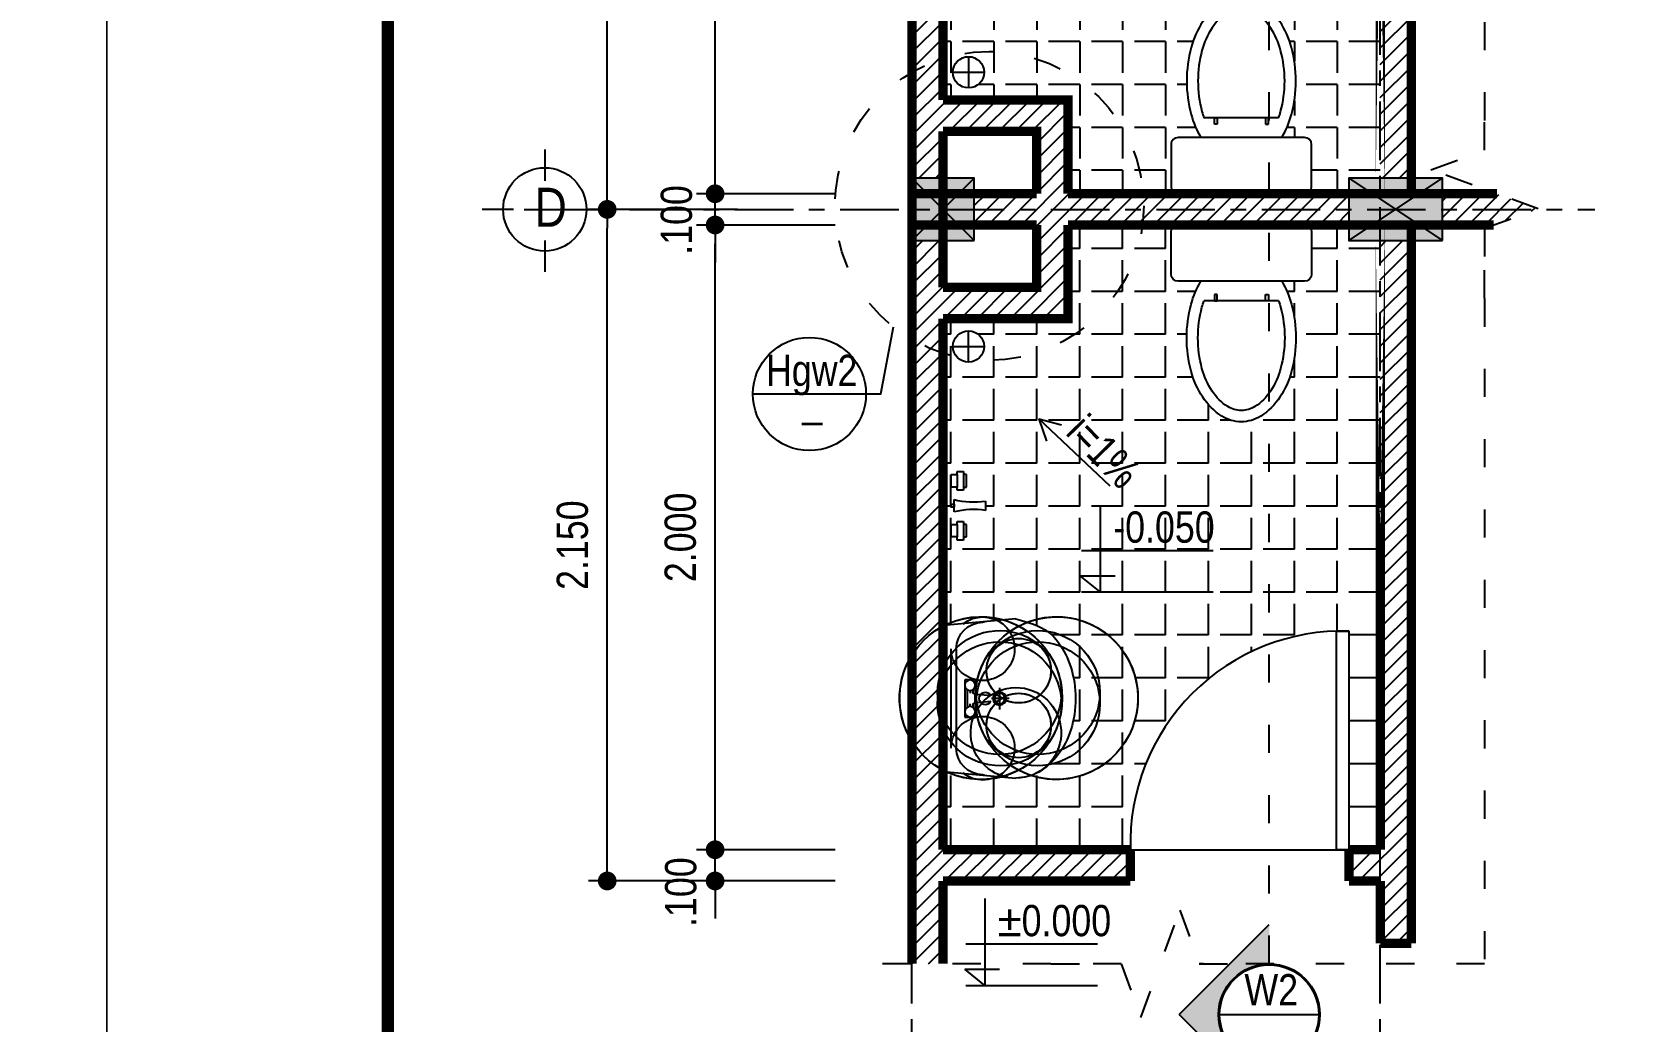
# Model space of a CAD drawing. Header units: millimetres. Extents: x 100 to 288, y -65 to 177.
# Drawn here: x 203.27 to 213.46, y 94 to 100.33 of the extents above; entities that cross this region are included whole.
import ezdxf

# ---------------------------------------------------------------- set-up
doc = ezdxf.new("R2010")
doc.units = ezdxf.units.MM
doc.header["$LTSCALE"] = 0.3
doc.header["$MEASUREMENT"] = 0
doc.header["$PDMODE"] = 2
doc.linetypes.add('ACAD_ISO03W100', pattern=[30, 12, -18])
doc.linetypes.add('CENTER', pattern=[2, 1.25, -0.25, 0.25, -0.25])
doc.layers.get('0').update_dxf_attribs({"linetype": 'CONTINUOUS', "lineweight": 13})
doc.layers.get('DEFPOINTS').update_dxf_attribs({"linetype": 'CONTINUOUS', "lineweight": 13})
for name, color, linetype in [('CHU', 3, 'CONTINUOUS'), ('CHUSO', 141, 'CONTINUOUS'), ('HATCH', 8, 'CONTINUOUS'), ('KT', 8, 'CONTINUOUS'), ('LAYER 1', 1, 'CONTINUOUS'), ('LAYER 7', 7, 'CONTINUOUS'), ('LAYER1', 1, 'CONTINUOUS'), ('LAYER3', 34, 'CONTINUOUS'), ('LAYER5', 5, 'CONTINUOUS'), ('LAYER7', 7, 'CONTINUOUS'), ('THAY', 4, 'CONTINUOUS'), ('THIETBI', 25, 'CONTINUOUS'), ('TUONG', 7, 'CONTINUOUS')]:
    doc.layers.add(name, color=color, linetype=linetype)
doc.styles.add('ATTR', font='romans.shx', dxfattribs={"width": 0.8, "height": 0.7})
doc.styles.add('HELVE-KT', font='VHELVCN.TTF')
doc.dimstyles.new('1-50', dxfattribs={"dimtxt": 0.2, "dimasz": 0.12, "dimexe": 0.12, "dimexo": 0.2, "dimgap": 0.12, "dimtad": 1, "dimdec": 3, "dimlfac": 0.5, "dimzin": 4, "dimdsep": 46, "dimtxsty": 'HELVE-KT', "dimblk1": 'DOT', "dimblk2": 'DOT', "dimsah": 1, "dimcen": -0.18, "dimadec": 3, "dimazin": 0, "dimtfac": 1, "dimtdec": 3, "dimtmove": 2, "dimatfit": 3, "dimldrblk": 'DOT', "dimfxl": 0, "dimtolj": 1, "dimtzin": 4, "dimarcsym": 0})

# ---------------------------------------------------------------- blocks, each defined once
blk = doc.blocks.new('TOILET')
at = {"layer": 'THIETBI', "linetype": 'Continuous'}
for p, q in [((2.25, 0), (-2.25, 0)), ((-2.5, -0.25), (-2.5, -1.75)), ((2.5, -1.75), (2.5, -0.25)), ((-2.25, -2), (2.25, -2)), ((-1.328885587445484, -2.699999999999932), (1.328885587445484, -2.699999999999989)), ((-0.9619002962733703, -2.476023252835319), (-0.9619002962733703, -2.701023903222449)), ((-0.8643275165757132, -2.476023252835319), (-0.9619002962733703, -2.476023252835319)), ((-0.9619002962733703, -2.701023903222449), (-0.8643275165757132, -2.701023903222449)), ((-0.8643275165757132, -2.701023903222449), (-0.8643275165757132, -2.476023252835319)), ((0.8619205168486133, -2.701023903222449), (0.8619205168486133, -2.476023252835319)), ((0.8619205168486133, -2.476023252835319), (0.959493296546043, -2.476023252835319)), ((0.959493296546043, -2.701023903222449), (0.8619205168486133, -2.701023903222449)), ((0.959493296546043, -2.476023252835319), (0.959493296546043, -2.701023903222449))]:
    blk.add_line(p, q, dxfattribs=at)
for centre, radius, start, end in [((-2.25, -0.25), 0.25, 90, 180), ((2.25, -0.25), 0.25, 0, 90), ((-2.25, -1.75), 0.25, 180, 270), ((1.337938406279363, -3.661379033137678), 3.234819193328465, 149.0965747149677, 164.9268623414033), ((-1.337938406280728, -3.661379033138246), 3.234819193329836, 15.07313765860166, 30.90342528502951), ((2.25, -1.75), 0.25, 270, 0), ((2.637457049974273, -4.011362538314529), 4.580641306093185, 164.9268623414104, 180.0000000000054), ((1.337938406279363, -3.661379033137166), 2.834819193328285, 160.1759760614096, 164.9268623413951), ((-1.337938406280728, -3.661379033138019), 2.834819193329868, 15.07313765856473, 19.82402393859776), ((-2.637457049976319, -4.0113625383147), 4.580641306095231, 359.9999999999972, 15.07313765858606), ((2.637457049974046, -4.011362538315211), 4.180641306093212, 164.9268623413889, 179.9999999999965), ((-2.637457049976319, -4.011362538315325), 4.180641306095254, 5.063761851311246e-12, 15.07313765857124), ((2.637457049976774, -4.011362538314927), 4.580641306095572, 180, 195.0731376585856), ((2.637457049976547, -4.011362538314529), 4.180641306095595, 180.0000000000051, 195.0731376585643), ((-2.6374570499745, -4.011362538314586), 4.180641306093665, 344.9268623413959, 359.9999999999953), ((-2.637457049974728, -4.011362538315325), 4.580641306093639, 344.9268623414112, 5.332585182154509e-12), ((1.337938406280728, -4.361346043491835), 3.234819193329827, 195.0731376585933, 213.0315475788831), ((1.337938406280728, -4.361346043491494), 2.834819193329956, 195.0731376585625, 213.0315475788917), ((-1.337938406279591, -4.36134604349229), 2.834819193328596, 326.9684524211129, 344.9268623413986), ((-1.337938406279591, -4.361346043492233), 3.234819193328677, 326.9684524211115, 344.9268623414048), ((0.5168646681929658, -4.8952005445542), 2.255450666327983, 213.0315475788855, 237.5002250693039), ((0.5168646681931932, -4.895200544554314), 1.85545066632798, 213.0315475788863, 237.5002250693021), ((-0.5168646681929658, -4.89520054455437), 1.855450666327776, 302.4997749306895, 326.968452421117), ((-0.5168646681929658, -4.8952005445542), 2.255450666327892, 302.4997749306941, 326.9684524211124), ((0, -5.706522592530462), 0.8934774074695488, 237.5002250693035, 270), ((0, -5.706522592530519), 0.8934774074695326, 270, 302.4997749306894), ((0, -5.706522592530348), 1.293477407469652, 237.5002250693031, 270), ((0, -5.706522592530519), 1.293477407469453, 270, 302.4997749307029)]:
    blk.add_arc(centre, radius, start, end, dxfattribs=at)
blk = doc.blocks.new('la')
at = {"layer": 'THIETBI', "linetype": 'Continuous'}
for p, q in [((-5933.44379870165, 607096.9278938042), (-5954.657236116378, 607330.2757053494)), ((-5700.095987156405, 607309.1017654629), (-5700.095987156405, 607252.294578268)), ((-5445.534738199225, 607330.2757053494), (-5466.748175613953, 607096.9278938042)), ((-5700.095987156405, 607278.0555106837), (-5734.787105645424, 607278.0555106837)), ((-5710.190800530276, 607249.5658061604), (-5715.470036458595, 607195.7922466656)), ((-5665.404868668316, 607278.0555106837), (-5700.095987156405, 607278.0555106837)), ((-5684.721937854214, 607195.7922466656), (-5690.001173785327, 607249.5658061604)), ((-5944.168579871206, 607224.2085182804), (-5944.168579871206, 607229.5737794738)), ((-5759.493611915408, 607200.4494683815), (-5715.012812269291, 607200.4494683815)), ((-5759.493611915408, 607183.478718451), (-5759.493611915408, 607200.4494683815)), ((-5759.493611915408, 607166.5079685205), (-5759.493611915408, 607183.478718451)), ((-5719.692424225992, 607191.9640934139), (-5727.825761422886, 607191.9640934139)), ((-5725.552112052588, 607183.478718451), (-5716.678920921309, 607183.478718451)), ((-5685.179162046312, 607200.4494683815), (-5640.698362400195, 607200.4494683815)), ((-5674.639862261152, 607183.478718451), (-5683.513053392431, 607183.478718451)), ((-5672.366212892717, 607191.9640934139), (-5680.499550089611, 607191.9640934139)), ((-5640.698362400195, 607200.4494683815), (-5640.698362400195, 607183.478718451)), ((-5640.698362400195, 607183.478718451), (-5640.698362400195, 607166.5079685205)), ((-5456.023394444397, 607229.5737794738), (-5456.023394444397, 607224.2085182804)), ((-5700.095987156405, 607139.3547686327), (-5859.314830218813, 607139.3547686327)), ((-5700.095987156405, 607166.5079685205), (-5759.493611915408, 607166.5079685205)), ((-5727.825761422886, 607174.9933434834), (-5672.366212892717, 607174.9933434834)), ((-5640.698362400195, 607166.5079685205), (-5700.095987156405, 607166.5079685205)), ((-5540.87714409679, 607139.3547686327), (-5700.095987156405, 607139.3547686327)), ((-5466.748175613953, 607096.9278938042), (-5933.44379870165, 607096.9278938042)), ((-5859.31483021858, 607122.3840186977), (-5540.877144096539, 607122.3840186978))]:
    blk.add_line(p, q, dxfattribs=at)
for centre, radius in [((-5700.095987156172, 607278.0555106841), 21.21343741315687), ((-5700.095987156172, 607278.0555106841), 16.9707499305255), ((-5742.522861982834, 607183.4787184515), 16.9707499305255), ((-5657.669112330441, 607183.4787184515), 16.9707499305255)]:
    blk.add_circle(centre, radius, dxfattribs=at)
for centre, radius, start, end in [((-5744.464750194129, 607315.4400154066), 151.686082919052, 126.1394149328383, 150.4377224630194), ((-5716.921617746491, 607277.7234812875), 198.3889853030901, 106.8298526196501, 126.1394149328383), ((-5698.920439606671, 607218.2127808502), 260.5626604476124, 90, 106.8298526196501), ((-5698.920439606671, 607218.2127808502), 260.5626604477563, 73.17014738034992, 90), ((-5680.919261464987, 607277.7234812875), 198.3889853030873, 53.86058506716174, 73.17014738034992), ((-5653.376129020144, 607315.4400154066), 151.686082919055, 29.56227753698059, 53.86058506716174), ((-5786.622446788613, 607339.3522209723), 103.2189295367069, 150.4377224630194, 180), ((-5611.218432424728, 607339.3522209723), 103.2189295367252, 0, 29.56227753698059), ((-5786.622446788613, 607339.3522209723), 103.2189295367414, 180, 209.5622775369806), ((-5611.218432424728, 607339.3522209723), 103.2189295367332, 330.4377224630194, 0), ((-5809.756896741826, 607330.2757053499), 144.9003393737205, 180, 190.3888578116886), ((-5744.464750194129, 607363.2644265287), 151.6860829190531, 209.5622775369806, 233.8605850671617), ((-5653.376129020144, 607363.2644265287), 151.686082919052, 306.1394149328383, 330.4377224630194), ((-5716.921617746491, 607400.9809606525), 198.3889853029024, 233.8605850671617, 253.1701473803499), ((-5700.095987156172, 607232.2578273343), 20.03675093646151, 59.74728664221707, 120.2527133577829), ((-5680.919261464987, 607400.9809606525), 198.3889853030186, 286.8298526196501, 306.1394149328383), ((-5859.31483021858, 607224.2085182809), 84.85374965263226, 180, 270), ((-5698.920439606671, 607460.4916610897), 260.5626604475996, 253.1701473803499, 266.458658478582), ((-5719.692424225759, 607196.2067809005), 4.242687482640058, 270, 354.3929373133142), ((-5698.920439606671, 607460.4916610897), 260.5626604477354, 273.0264019199498, 286.8298526196501), ((-5680.499550089378, 607196.2067809005), 4.242687482625124, 185.6070626866857, 270), ((-5540.877144096557, 607224.2085182809), 84.85374965263226, 270, 0), ((-5859.31483021858, 607224.2085182809), 101.8244995831652, 218.2452544057623, 270), ((-5540.877144096557, 607224.2085182809), 101.8244995831627, 270, 321.7547455942377)]:
    blk.add_arc(centre, radius, start, end, dxfattribs=at)
blk.add_spline([(-5445.534738204817, 607330.275705352), (-5488.399266112272, 607435.7992354915), (-5558.166908814947, 607489.0372223724), (-5649.338553096775, 607517.3672669327), (-5750.853421221862, 607517.367266933), (-5842.025065503458, 607489.0372223728), (-5911.792708206598, 607435.7992354913), (-5950.069890455718, 607366.4471325721), (-5954.657236119176, 607330.275705352)], degree=3, dxfattribs=at)
blk = doc.blocks.new('WALFCT1T')
for p, q in [((-5.5, -1), (-5, -1)), ((-5.5, -2), (-5.5, -1)), ((-2.5, -2), (-5.5, -2)), ((-5, -2), (-5, -2.5)), ((-5, -2.5), (-3, -2.5)), ((-3, -1), (-2.5, -1)), ((-3, -2.5), (-3, -2)), ((-2.5, -1), (-2.5, -2)), ((-1, -0.5), (1, -0.5)), ((2.5, -1), (3, -1)), ((2.5, -2), (2.5, -1)), ((5.5, -2), (2.5, -2)), ((3, -2), (3, -2.5)), ((3, -2.5), (5, -2.5)), ((5, -1), (5.5, -1)), ((5, -2.5), (5, -2)), ((5.5, -1), (5.5, -2)), ((0.75, -5.5), (-0.75, -5.5))]:
    blk.add_line(p, q)
for points in [[(-3, 0), (-3, -1), (-5, -1), (-5, 0)], [(-0.25, -0.5), (-0.25, 0), (0.25, 0), (0.25, -0.5)], [(5, 0), (5, -1), (3, -1), (3, 0)]]:
    blk.add_lwpolyline(points, close=True)
for centre, radius, start, end in [((-13.26580000000001, -3.619500000000016), 12.65625, 351.4554000000001, 14.26943), ((13.26579999999998, -3.619500000000016), 12.65624, 165.7306, 188.5446)]:
    blk.add_arc(centre, radius, start, end)
at = {"style": 'ATTR', "width": 0.8, "flags": 9}
blk.add_attdef('ESTCODE', (0, 0), '', height=0.7, dxfattribs=at)
blk = doc.blocks.new('_DOT')
at = {"color": 0, "linetype": 'ByBlock'}
blk.add_line((-0.5, 0), (-1, 0), dxfattribs=at)
at = {"color": 0, "linetype": 'ByBlock', "const_width": 0.5}
blk.add_lwpolyline([(-0.25, 0, 1), (0.25, 0, 1)], format="xyb", close=True, dxfattribs=at)
blk = doc.blocks.new('*D39')
at = {"layer": 'DEFPOINTS', "color": 0, "lineweight": -2, "ltscale": 5}
for p in [(207.645787124923, 95.09611480562148), (208.6144094149575, 95.09611480562148), (208.6144094149575, 94.89611480566805)]:
    blk.add_point(p, dxfattribs=at)
at = {"layer": 'LAYER 1', "color": 0, "lineweight": -2, "ltscale": 5}
for p, q in [((207.645787124923, 95.21611480562149), (207.645787124923, 95.33611480562148)), ((208.4144094149576, 95.09611480562148), (207.525787124923, 95.09611480562148)), ((207.645787124923, 94.89611480566805), (207.645787124923, 95.09611480562148)), ((208.4144094149576, 94.89611480566805), (207.525787124923, 94.89611480566805)), ((207.645787124923, 94.77611480566804), (207.645787124923, 94.65611480566805))]:
    blk.add_line(p, q, dxfattribs=at)
at = {"layer": 'LAYER 1', "color": 0, "lineweight": -2, "ltscale": 5, "xscale": 0.12, "yscale": 0.12, "zscale": 0.12}
for p, rotation in [((207.645787124923, 95.09611480562148), 270), ((207.645787124923, 94.89611480566805), 90)]:
    blk.add_blockref('_DOT', p, dxfattribs=dict(at, rotation=rotation))
at = {"layer": 'LAYER 1', "color": 0, "ltscale": 5, "insert": (207.4264026842656, 94.82473260928077), "char_height": 0.2, "attachment_point": 5, "rotation": 90, "style": 'HELVE-KT'}
blk.add_mtext('\\A1;.100', dxfattribs=at)
blk = doc.blocks.new('*D40')
at = {"layer": 'DEFPOINTS', "color": 0, "lineweight": -2, "ltscale": 5}
for p in [(207.645787124923, 99.09611480562148), (208.6144094149575, 99.09611480562148), (208.6144094149575, 95.09611480562148)]:
    blk.add_point(p, dxfattribs=at)
at = {"layer": 'LAYER 1', "color": 0, "lineweight": -2, "ltscale": 5}
for p, q in [((208.4144094149576, 99.09611480562148), (207.525787124923, 99.09611480562148)), ((207.645787124923, 95.21611480562149), (207.645787124923, 98.97611480562148)), ((208.4144094149576, 95.09611480562148), (207.525787124923, 95.09611480562148))]:
    blk.add_line(p, q, dxfattribs=at)
at = {"layer": 'LAYER 1', "color": 0, "lineweight": -2, "ltscale": 5, "xscale": 0.12, "yscale": 0.12, "zscale": 0.12}
for p, rotation in [((207.645787124923, 99.09611480562148), 90), ((207.645787124923, 95.09611480562148), 270)]:
    blk.add_blockref('_DOT', p, dxfattribs=dict(at, rotation=rotation))
at = {"layer": 'LAYER 1', "color": 0, "ltscale": 5, "insert": (207.4236537915896, 97.09611480562151), "char_height": 0.2, "attachment_point": 5, "rotation": 90, "style": 'HELVE-KT'}
blk.add_mtext('\\A1;2.000', dxfattribs=at)
blk = doc.blocks.new('*D41')
at = {"layer": 'DEFPOINTS', "color": 0, "lineweight": -2, "ltscale": 5}
for p in [(207.645787124923, 99.29611480569133), (208.6144094149575, 99.29611480569133), (208.6144094149575, 99.09611480562148)]:
    blk.add_point(p, dxfattribs=at)
at = {"layer": 'LAYER 1', "color": 0, "lineweight": -2, "ltscale": 5}
for p, q in [((207.645787124923, 99.41611480569134), (207.645787124923, 99.53611480569133)), ((208.4144094149576, 99.29611480569133), (207.525787124923, 99.29611480569133)), ((207.645787124923, 99.09611480562148), (207.645787124923, 99.29611480569133)), ((208.4144094149576, 99.09611480562148), (207.525787124923, 99.09611480562148)), ((207.645787124923, 98.97611480562148), (207.645787124923, 98.85611480562149))]:
    blk.add_line(p, q, dxfattribs=at)
at = {"layer": 'LAYER 1', "color": 0, "lineweight": -2, "ltscale": 5, "xscale": 0.12, "yscale": 0.12, "zscale": 0.12}
for p, rotation in [((207.645787124923, 99.29611480569133), 270), ((207.645787124923, 99.09611480562148), 90)]:
    blk.add_blockref('_DOT', p, dxfattribs=dict(at, rotation=rotation))
at = {"layer": 'LAYER 1', "color": 0, "ltscale": 5, "insert": (207.3989080998371, 99.12814393524445), "char_height": 0.2, "attachment_point": 5, "rotation": 90, "style": 'HELVE-KT'}
blk.add_mtext('\\A1;.100', dxfattribs=at)
blk = doc.blocks.new('*D42')
at = {"layer": 'DEFPOINTS', "color": 0, "lineweight": -2, "ltscale": 5}
for p in [(207.645787124923, 103.2961148058077), (208.6144094149575, 103.2961148058077), (208.6144094149575, 99.29611480569133)]:
    blk.add_point(p, dxfattribs=at)
at = {"layer": 'LAYER 1', "color": 0, "lineweight": -2, "ltscale": 5}
for p, q in [((208.4144094149576, 103.2961148058077), (207.525787124923, 103.2961148058077)), ((207.645787124923, 99.41611480569134), (207.645787124923, 103.1761148058077)), ((208.4144094149576, 99.29611480569133), (207.525787124923, 99.29611480569133))]:
    blk.add_line(p, q, dxfattribs=at)
at = {"layer": 'LAYER 1', "color": 0, "lineweight": -2, "ltscale": 5, "xscale": 0.12, "yscale": 0.12, "zscale": 0.12}
for p, rotation in [((207.645787124923, 103.2961148058077), 90), ((207.645787124923, 99.29611480569133), 270)]:
    blk.add_blockref('_DOT', p, dxfattribs=dict(at, rotation=rotation))
at = {"layer": 'LAYER 1', "color": 0, "ltscale": 5, "insert": (207.4236537915896, 101.2961148057496), "char_height": 0.2, "attachment_point": 5, "rotation": 90, "style": 'HELVE-KT'}
blk.add_mtext('\\A1;2.000', dxfattribs=at)
blk = doc.blocks.new('*D44')
at = {"layer": 'DEFPOINTS', "color": 0, "lineweight": -2, "ltscale": 5}
for p in [(206.9545127760147, 99.1961148055982), (207.9885337224049, 99.1961148055982), (207.9885337224049, 94.89611480566805)]:
    blk.add_point(p, dxfattribs=at)
at = {"layer": 'LAYER 1', "color": 0, "lineweight": -2, "ltscale": 5}
for p, q in [((207.7885337224049, 99.1961148055982), (206.8345127760147, 99.1961148055982)), ((206.9545127760147, 95.01611480566805), (206.9545127760147, 99.0761148055982)), ((207.7885337224049, 94.89611480566805), (206.8345127760147, 94.89611480566805))]:
    blk.add_line(p, q, dxfattribs=at)
at = {"layer": 'LAYER 1', "color": 0, "lineweight": -2, "ltscale": 5, "xscale": 0.12, "yscale": 0.12, "zscale": 0.12}
for p, rotation in [((206.9545127760147, 99.1961148055982), 90), ((206.9545127760147, 94.89611480566805), 270)]:
    blk.add_blockref('_DOT', p, dxfattribs=dict(at, rotation=rotation))
at = {"layer": 'LAYER 1', "color": 0, "ltscale": 5, "insert": (206.7323794426813, 97.04611480563315), "char_height": 0.2, "attachment_point": 5, "rotation": 90, "style": 'HELVE-KT'}
blk.add_mtext('\\A1;2.150', dxfattribs=at)
blk = doc.blocks.new('*D45')
at = {"layer": 'DEFPOINTS', "color": 0, "lineweight": -2, "ltscale": 5}
for p in [(206.9545127760147, 103.4961148057612), (208.3047041984036, 103.4961148057612), (207.9885337224049, 99.1961148055982)]:
    blk.add_point(p, dxfattribs=at)
at = {"layer": 'LAYER 1', "color": 0, "lineweight": -2, "ltscale": 5}
for p, q in [((208.1047041984036, 103.4961148057612), (206.8345127760147, 103.4961148057612)), ((206.9545127760147, 99.3161148055982), (206.9545127760147, 103.3761148057612)), ((207.7885337224049, 99.1961148055982), (206.8345127760147, 99.1961148055982))]:
    blk.add_line(p, q, dxfattribs=at)
at = {"layer": 'LAYER 1', "color": 0, "lineweight": -2, "ltscale": 5, "xscale": 0.12, "yscale": 0.12, "zscale": 0.12}
for p, rotation in [((206.9545127760147, 103.4961148057612), 90), ((206.9545127760147, 99.1961148055982), 270)]:
    blk.add_blockref('_DOT', p, dxfattribs=dict(at, rotation=rotation))
at = {"layer": 'LAYER 1', "color": 0, "ltscale": 5, "insert": (206.7323794426813, 101.3461148056797), "char_height": 0.2, "attachment_point": 5, "rotation": 90, "style": 'HELVE-KT'}
blk.add_mtext('\\A1;2.150', dxfattribs=at)

msp = doc.modelspace()

# ---------------------------------------------------------------- hatches: boundary and pattern name
at = {"layer": 'HATCH', "ltscale": 5}
h = msp.add_hatch(dxfattribs=at)
h.set_pattern_fill('ANSI31', color=256, scale=0.6, style=0)
h.set_pattern_definition([(45, (208.9059855758031, 94.36597864988858), (-0.05303300858899106, 0.05303300858899106), [])])
h.paths.add_polyline_path([(209.9059855757013, 99.89611480572626), (209.1059855757711, 99.89611480578446), (209.1059855757566, 103.2961148058077), (210.3059855757245, 103.296114805866), (210.3059855757391, 103.4961148057612), (209.1059855757711, 103.4961148057612), (209.1059855757566, 103.9958999658249), (208.9059855758031, 103.9958999658249), (208.9059855758322, 99.39611480572626), (209.1059855757566, 99.39611480566805), (209.1059855757711, 99.69611480571461), (209.7059855757333, 99.69611480571461), (209.7059855757333, 99.29611480569133), (209.305985575841, 99.29611480569133), (209.305985575841, 99.09611480562148), (209.7059855757624, 99.09611480562148), (209.7059855757333, 98.6961148055982), (209.1059855757566, 98.6961148055982), (209.1059855757711, 98.99611480576118), (208.9059855758177, 98.99611480576118), (208.9059855758322, 94.36597864988858), (209.1059855757711, 94.36597864988858), (209.1059855757711, 94.89611480572626), (210.3059855757245, 94.89611480566805), (210.3059855757245, 95.09611480562148), (209.1059855757566, 95.09611480567969), (209.1059855757711, 98.49611480570297), (209.9059855756867, 98.49611480570297), (209.9059855757013, 99.09611480567969), (211.7059855757624, 99.09611480556327), (211.7059855757478, 99.29611480569133), (209.9059855756867, 99.29611480574954)])
h.paths.add_polyline_path([(212.1059855757711, 98.99611480576118), (211.9059855758031, 98.99611480576118), (211.9059855758031, 95.09611480562148), (211.7059855758497, 95.09611480562148), (211.7059855758642, 94.89611480572626), (211.9059855758177, 94.89611480566805), (211.9059855758177, 94.49611480564477), (212.1059855757711, 94.49611480564477), (212.1059855757711, 94.89611480566805)])
h.paths.add_polyline_path([(212.1059855757711, 103.4961148057612), (212.1059855757711, 103.8961148058427), (211.9059855758177, 103.8961148057263), (211.9059855758177, 103.4961148058194), (211.7059855758642, 103.496114805703), (211.7059855758788, 103.2961148056913), (211.9059855758322, 103.2961148056331), (211.9059855758177, 99.39611480566805), (212.1059855757857, 99.39611480566805)])
h.paths.add_polyline_path([(212.6538558806286, 99.29611480569133), (212.3059855757245, 99.29611480569133), (212.3059855757245, 99.09611480567969), (212.6328828222839, 99.09611480562148), (212.9181170933815, 99.19993159007413)])
at = {"layer": 'LAYER7', "ltscale": 5}
h = msp.add_hatch(color=256, dxfattribs=at)
h.paths.add_polyline_path([(209.1059855758875, 99.19611480571461), (208.9059855759341, 99.39611480555163), (208.9059855758177, 98.99611480564477)])
h.paths.add_polyline_path([(209.1059855757711, 99.19611480571461), (208.9059855759341, 98.99611480576118), (209.3059855760738, 98.99611480576118)])
h.paths.add_polyline_path([(209.305985575841, 99.39611480555163), (209.1059855758875, 99.19611480571461), (209.305985575841, 98.99611480576118)])
h.paths.add_polyline_path([(209.305985575841, 99.39611480566805), (208.9059855759341, 99.39611480566805), (209.1059855758875, 99.19611480571461)])
h = msp.add_hatch(color=256, dxfattribs=at)
h.paths.add_polyline_path([(211.7059855758642, 99.39611480566805), (211.7059855756314, 98.99611480564477), (212.005985575678, 99.19611480571461)])
h.paths.add_polyline_path([(212.005985575678, 99.19611480571461), (212.3059855757245, 99.39611480566805), (211.7059855758642, 99.39611480566805)])
h.paths.add_polyline_path([(211.7059855757478, 98.99611480576118), (212.305985575841, 98.99611480576118), (212.005985575678, 99.19611480571461)])
h.paths.add_polyline_path([(212.0059855757944, 99.19611480571461), (212.305985575841, 98.99611480564477), (212.305985575841, 99.39611480566805)])
at = {"layer": 'THAY', "linetype": 'Continuous', "ltscale": 1000}
msp.add_hatch(color=256, dxfattribs=at).paths.add_polyline_path([(211.1952069218322, 93.46439372359441), (211.1952069218322, 93.71672972357032, -1), (211.1952069218322, 94.3652097236029), (211.1952069218322, 94.61754572363702), (210.6186309218691, 94.04096972355751)])
at = {"layer": 'THIETBI', "ltscale": 5}
h = msp.add_hatch(dxfattribs=at)
h.set_pattern_fill('ANGLE', color=256, angle=90, style=0)
h.set_pattern_definition([(270, (211.9059855758177, 103.2961148058077), (-0.275, 1.683889348827611e-17), [0.2, -0.075]), (180, (211.9059855758177, 103.2961148058077), (0, 0.275), [0.2, -0.075])])
edge = h.paths.add_edge_path()
edge.add_line((209.9059855757013, 99.29611480580775), (209.9059855757013, 99.89611480590088))
edge.add_line((209.9059855757013, 99.89611480578446), (209.1059855757711, 99.89611480578446))
edge.add_line((209.1059855757711, 99.89611480578446), (209.1059855758875, 101.8611570759224))
edge.add_line((209.1059855758875, 101.8611570759224), (209.5726104913709, 101.818736626605))
edge.add_spline(control_points=[(209.5726104913709, 101.818736626605), (209.6487714485928, 101.8386628890423), (209.7836158350773, 101.873942706223), (209.901767246375, 102.0457852044622), (209.9569579467142, 102.2285935254315), (209.9568028044386, 102.4266578838708), (209.9021893335238, 102.6120071403695), (209.796052180879, 102.7548270690734), (209.6743570009211, 102.8292577098603), (209.5969951727392, 102.8351304926457), (209.5726104913709, 102.8369816115139)], knot_values=[0, 0, 0, 0, 113.8972482804107, 201.6571891156827, 297.1289658135357, 398.6438339386224, 494.115610636184, 581.8755514722499, 661.0895455658089, 697.5507014357958, 697.5507014357958, 697.5507014357958, 697.5507014357958], degree=3, periodic=0)
edge.add_line((209.5726104913709, 102.8369816115139), (209.1059855756547, 102.7945611620801))
edge.add_line((209.1059855756547, 102.7945611620801), (209.1059855756547, 103.2961148058077))
edge.add_line((209.1059855756547, 103.2961148058077), (210.3059855757245, 103.2961148058077))
edge.add_arc((211.665985575827, 103.2561148058869), 1.360588108263953, 538.3153156843376, 631.6846843193015)
edge.add_line((211.7059855758642, 101.896114805668), (211.7059855757478, 103.2961148056913))
edge.add_line((211.7059855757478, 103.2961148058077), (211.9059855758177, 103.2961148058077))
edge.add_line((211.9059855758177, 103.2961148058077), (211.9059855758177, 99.39611480578446))
edge.add_line((211.9059855758177, 99.39611480578446), (211.7059855757478, 99.39611480578446))
edge.add_line((211.7059855757478, 99.39611480566805), (211.7059855757478, 99.29611480569133))
edge.add_line((211.7059855757478, 99.29611480569133), (211.425330950712, 99.29611480569133))
edge.add_ellipse((211.4213927040772, 99.34111480584966), major_axis=(-0.03181980519183321, -0.03181980519183321), ratio=0.9999999987998788, start_angle=45.00000003438093, end_angle=134.9999999656191)
edge.add_line((211.4663927042355, 99.34111480643173), (211.4663927038863, 99.61111480645036))
edge.add_ellipse((211.4213927040772, 99.61111480586828), major_axis=(-0.03181980515364558, -0.03181980515364557), ratio=0.9999999986131138, start_angle=134.9999999602686, end_angle=225.0000000397314)
edge.add_line((211.4213927034951, 99.65611480591019), (211.2751691831007, 99.65611480591019))
edge.add_ellipse((210.775563790762, 99.95516303200407), major_axis=(-0.4117252673805351, -0.411725267380535), ratio=0.9999999968645723, start_angle=104.0965746727707, end_angle=119.9268622637728)
edge.add_ellipse((210.5416504347894, 100.0181600629132), major_axis=(-0.5830204568924238, -0.5830204568924233), ratio=0.999999998837754, start_angle=119.9268623122063, end_angle=134.9999999667041)
edge.add_ellipse((210.5416504347894, 100.0181600629132), major_axis=(-0.5830204568924255, 0.5830204568924255), ratio=0.9999999988377523, start_angle=225.0000000332959, end_angle=240.0731376877937)
edge.add_ellipse((210.775563790762, 100.0811570938224), major_axis=(-0.4117252656655092, -0.4117252656655091), ratio=0.9999999969642844, start_angle=150.0731375861138, end_angle=168.0315475479937)
edge.add_ellipse((210.9233570636214, 100.1772509041023), major_axis=(-0.2870720030291142, -0.2870720030291141), ratio=0.9999999990923838, start_angle=168.0315475713212, end_angle=192.5002250834314)
edge.add_ellipse((211.0163927039329, 100.3232888727928), major_axis=(-0.1646327962888779, -0.1646327962888779), ratio=0.9999999992607727, start_angle=192.5002250840912, end_angle=225.0000000211773)
edge.add_ellipse((211.0163927039329, 100.3232888727928), major_axis=(-0.1646327962888779, 0.1646327962888779), ratio=0.9999999992607727, start_angle=314.9999999788227, end_angle=347.4997749159088)
edge.add_ellipse((211.1094283442443, 100.1772509041023), major_axis=(-0.2870720030291142, 0.2870720030291142), ratio=0.9999999990923826, start_angle=347.4997749165686, end_angle=371.9684524286787)
edge.add_ellipse((211.2572216171037, 100.0811570938224), major_axis=(-0.4117252656655093, 0.4117252656655093), ratio=0.9999999969642842, start_angle=11.96845245200624, end_angle=29.92686241388616)
edge.add_ellipse((211.4911349730763, 100.0181600629132), major_axis=(-0.5830204568924238, -0.5830204568924233), ratio=0.999999998837754, start_angle=-60.07313768779372, end_angle=-45.0000000332959)
edge.add_ellipse((211.4911349730763, 100.0181600629132), major_axis=(-0.5830204568924255, 0.5830204568924255), ratio=0.9999999988377523, start_angle=45.00000003329593, end_angle=60.07313768779376)
edge.add_ellipse((211.2572216171037, 99.95516303200407), major_axis=(-0.4117252673805337, 0.4117252673805337), ratio=0.9999999968645755, start_angle=60.07313773622711, end_angle=75.90342532722924)
edge.add_line((210.757616224765, 99.65611480591019), (210.6113927035557, 99.65611480591019))
edge.add_ellipse((210.6113927037885, 99.61111480586828), major_axis=(-0.03181980519183321, -0.03181980519183321), ratio=0.9999999987998788, start_angle=225.0000000343809, end_angle=314.9999999656191)
edge.add_line((210.5663927037466, 99.61111480400564), (210.5663927037466, 99.34111480794513))
edge.add_ellipse((210.6113927037885, 99.34111480584966), major_axis=(-0.03181980519183319, 0.03181980519183319), ratio=0.9999999987998787, start_angle=45.00000003438094, end_angle=134.9999999656191)
edge.add_line((210.6074544568045, 99.29611480580775), (209.9059855757013, 99.29611480580775))
edge = h.paths.add_edge_path(flags=16)
edge.add_ellipse((209.3015344644162, 101.6242894847658), major_axis=(-0.3579728083656821, 0.3579728083656821), ratio=0.999999999898956, start_angle=120.73057000353941, end_angle=143.5446000034201, ccw=False)
edge.add_line((209.1767544643452, 101.1336582559873), (209.1767544644616, 101.1036574842421))
edge.add_line((209.1767544644616, 101.1036574842421), (209.1567544643266, 101.1036574842421))
edge.add_line((209.1567544643266, 101.1036574842421), (209.1567544643266, 101.0836574842235))
edge.add_line((209.1567544643266, 101.0836574842235), (209.1767544642288, 101.0836574842235))
edge.add_line((209.1767544642288, 101.0836574842235), (209.1767544643452, 101.0536563024637))
edge.add_ellipse((209.3015344644162, 100.5630254836999), major_axis=(-0.3579725254098162, -0.3579725254098162), ratio=0.999999999893888, start_angle=216.4554000032152, end_angle=239.2693999915702, ccw=False)
edge.add_line((209.3767544645315, 101.0636557102682), (209.3767583142698, 101.123659402436))
h.paths.add_polyline_path([(209.2567544643033, 101.2936574844191), (209.2367544642847, 101.2936574844191), (209.2367544642847, 101.3136574844377), (209.1967544643638, 101.3136574844377), (209.1967544643638, 101.2936574844191), (209.1567544643266, 101.2936574844191), (209.1567544643266, 101.2136574843446), (209.1967544643638, 101.2136574843446), (209.1967544643638, 101.193657484326), (209.2367544642847, 101.193657484326), (209.2367544642847, 101.2136574843446), (209.2567544644197, 101.2136574843446)], flags=16)
h.paths.add_polyline_path([(209.2567544643033, 100.9736574841211), (209.2367544642847, 100.9736574841211), (209.2367544642847, 100.9936574841397), (209.1967544643638, 100.9936574841397), (209.1967544643638, 100.9736574841211), (209.1567544643266, 100.9736574841211), (209.1567544643266, 100.8936574840466), (209.1967544643638, 100.8936574840466), (209.1967544643638, 100.8736574840279), (209.2367544642847, 100.8736574840279), (209.2367544644011, 100.8936574840466), (209.2567544645361, 100.8936574840466)], flags=16)
h.paths.add_polyline_path([(209.2693283181369, 100.1738643791307, 1), (209.2693283181369, 99.97386437906084, 1)], flags=16)
h = msp.add_hatch(dxfattribs=at)
h.set_pattern_fill('ANGLE', color=256, angle=90, style=0)
h.set_pattern_definition([(90, (211.9059855758177, 95.09611480562148), (-0.275, 1.683889348827611e-17), [0.2, -0.075]), (180, (211.9059855758177, 95.09611480562148), (-3.367778697655222e-17, -0.275), [0.2, -0.075])])
edge = h.paths.add_edge_path()
edge.add_line((209.9059855757013, 99.09611480562148), (209.9059855757013, 98.49611480552835))
edge.add_line((209.9059855757013, 98.49611480564477), (209.1059855757711, 98.49611480564477))
edge.add_line((209.1059855757711, 98.49611480564477), (209.1059855758875, 96.53107253550684))
edge.add_line((209.1059855758875, 96.53107253550684), (209.5726104913709, 96.57349298482427))
edge.add_spline(control_points=[(209.5726104913709, 96.57349298482427), (209.6487714485928, 96.5535667223869), (209.7836158350773, 96.5182869052062), (209.901767246375, 96.34644440696707), (209.9569579467142, 96.16363608599772), (209.9568028044386, 95.96557172755843), (209.9021893335238, 95.78022247105969), (209.796052180879, 95.63740254235586), (209.6743570009211, 95.56297190156897), (209.5969951727392, 95.55709911878353), (209.5726104913709, 95.55524799991531)], knot_values=[0, 0, 0, 0, 113.8972482804107, 201.6571891156827, 297.1289658135357, 398.6438339386224, 494.115610636184, 581.8755514722499, 661.0895455658089, 697.5507014357958, 697.5507014357958, 697.5507014357958, 697.5507014357958], degree=3, periodic=0)
edge.add_line((209.5726104913709, 95.55524799991531), (209.1059855756547, 95.59766844934916))
edge.add_line((209.1059855756547, 95.59766844934916), (209.1059855756547, 95.09611480562148))
edge.add_line((209.1059855756547, 95.09611480562148), (210.3059855757245, 95.09611480562148))
edge.add_arc((211.665985575827, 95.13611480554232), 1.360588108263953, 88.31531568069852, 181.6846843156624, ccw=False)
edge.add_line((211.7059855758642, 96.49611480576118), (211.7059855757478, 95.0961148057379))
edge.add_line((211.7059855757478, 95.09611480562148), (211.9059855758177, 95.09611480562148))
edge.add_line((211.9059855758177, 95.09611480562148), (211.9059855758177, 98.99611480564477))
edge.add_line((211.9059855758177, 98.99611480564477), (211.7059855757478, 98.99611480564477))
edge.add_line((211.7059855757478, 98.99611480576118), (211.7059855757478, 99.0961148057379))
edge.add_line((211.7059855757478, 99.0961148057379), (211.425330950712, 99.0961148057379))
edge.add_ellipse((211.4213927040772, 99.05111480557957), major_axis=(-0.03181980519183321, 0.03181980519183321), ratio=0.9999999987998788, start_angle=225.0000000343809, end_angle=314.99999996561905, ccw=False)
edge.add_line((211.4663927042355, 99.0511148049975), (211.4663927038863, 98.78111480497887))
edge.add_ellipse((211.4213927040772, 98.78111480556095), major_axis=(-0.03181980515364558, 0.03181980515364557), ratio=0.9999999986131138, start_angle=134.9999999602686, end_angle=225.0000000397314, ccw=False)
edge.add_line((211.4213927034951, 98.73611480551904), (211.2751691831007, 98.73611480563545))
edge.add_ellipse((210.775563790762, 98.43706657942516), major_axis=(-0.4117252673805351, 0.411725267380535), ratio=0.9999999968645723, start_angle=240.07313773622718, end_angle=255.9034253272293, ccw=False)
edge.add_ellipse((210.5416504347894, 98.37406954851599), major_axis=(-0.5830204568924238, 0.5830204568924233), ratio=0.999999998837754, start_angle=225.0000000332959, end_angle=240.0731376877937, ccw=False)
edge.add_ellipse((210.5416504347894, 98.37406954851599), major_axis=(-0.5830204568924255, -0.5830204568924255), ratio=0.9999999988377523, start_angle=119.92686231220631, end_angle=134.9999999667041, ccw=False)
edge.add_ellipse((210.775563790762, 98.31107251760682), major_axis=(-0.4117252656655092, 0.4117252656655091), ratio=0.9999999969642844, start_angle=191.9684524520063, end_angle=209.9268624138862, ccw=False)
edge.add_ellipse((210.9233570636214, 98.21497870732696), major_axis=(-0.2870720030291142, 0.2870720030291141), ratio=0.9999999990923838, start_angle=167.4997749165686, end_angle=191.9684524286788, ccw=False)
edge.add_ellipse((211.0163927039329, 98.06894073863646), major_axis=(-0.1646327962888779, 0.1646327962888779), ratio=0.9999999992607727, start_angle=134.9999999788227, end_angle=167.4997749159088, ccw=False)
edge.add_ellipse((211.0163927039329, 98.06894073863646), major_axis=(-0.1646327962888779, -0.1646327962888779), ratio=0.9999999992607727, start_angle=12.500225084091198, end_angle=45.0000000211773, ccw=False)
edge.add_ellipse((211.1094283442443, 98.21497870732696), major_axis=(-0.2870720030291142, -0.2870720030291142), ratio=0.9999999990923826, start_angle=-11.968452428678688, end_angle=12.500225083431417, ccw=False)
edge.add_ellipse((211.2572216171037, 98.31107251760682), major_axis=(-0.4117252656655093, -0.4117252656655093), ratio=0.9999999969642842, start_angle=330.07313758611383, end_angle=348.03154754799374, ccw=False)
edge.add_ellipse((211.4911349730763, 98.37406954851599), major_axis=(-0.5830204568924238, 0.5830204568924233), ratio=0.999999998837754, start_angle=405.0000000332959, end_angle=420.07313768779375, ccw=False)
edge.add_ellipse((211.4911349730763, 98.37406954851599), major_axis=(-0.5830204568924255, -0.5830204568924255), ratio=0.9999999988377523, start_angle=299.92686231220625, end_angle=314.9999999667041, ccw=False)
edge.add_ellipse((211.2572216171037, 98.43706657942516), major_axis=(-0.4117252673805337, -0.4117252673805337), ratio=0.9999999968645755, start_angle=284.09657467277077, end_angle=299.9268622637729, ccw=False)
edge.add_line((210.757616224765, 98.73611480551904), (210.6113927035557, 98.73611480551904))
edge.add_ellipse((210.6113927037885, 98.78111480556095), major_axis=(-0.03181980519183321, 0.03181980519183321), ratio=0.9999999987998788, start_angle=45.00000003438089, end_angle=134.9999999656191, ccw=False)
edge.add_line((210.5663927037466, 98.78111480742359), (210.5663927037466, 99.0511148034841))
edge.add_ellipse((210.6113927037885, 99.05111480557957), major_axis=(-0.03181980519183319, -0.03181980519183319), ratio=0.9999999987998787, start_angle=225.0000000343809, end_angle=314.99999996561905, ccw=False)
edge.add_line((210.6074544568045, 99.09611480562148), (209.9059855757013, 99.09611480562148))
edge = h.paths.add_edge_path(flags=16)
edge.add_ellipse((209.3015344644162, 96.76794012666346), major_axis=(-0.3579728083656821, -0.3579728083656821), ratio=0.999999999898956, start_angle=216.4553999965799, end_angle=239.2694299964606)
edge.add_line((209.1767544643452, 97.25857135544197), (209.1767544644616, 97.28857212718708))
edge.add_line((209.1767544644616, 97.28857212718708), (209.1567544643266, 97.28857212718708))
edge.add_line((209.1567544643266, 97.28857212718708), (209.1567544643266, 97.30857212720571))
edge.add_line((209.1567544643266, 97.30857212720571), (209.1767544642288, 97.30857212720571))
edge.add_line((209.1767544642288, 97.30857212720571), (209.1767544643452, 97.33857330896558))
edge.add_ellipse((209.3015344644162, 97.82920412772933), major_axis=(-0.3579725254098162, 0.3579725254098162), ratio=0.999999999893888, start_angle=120.7306000084298, end_angle=143.5445999967848)
edge.add_line((209.3767544645315, 97.32857390116101), (209.3767583142698, 97.2685702089932))
h.paths.add_polyline_path([(209.2567544643033, 97.09857212701013), (209.2367544642847, 97.09857212701013), (209.2367544642847, 97.0785721269915), (209.1967544643638, 97.0785721269915), (209.1967544643638, 97.09857212701013), (209.1567544643266, 97.09857212701013), (209.1567544643266, 97.17857212708464), (209.1967544643638, 97.17857212708464), (209.1967544643638, 97.19857212710326), (209.2367544642847, 97.19857212710326), (209.2367544642847, 97.17857212708464), (209.2567544644197, 97.17857212708464)], flags=16)
h.paths.add_polyline_path([(209.2567544643033, 97.41857212730815), (209.2367544642847, 97.41857212730815), (209.2367544642847, 97.39857212728953), (209.1967544643638, 97.39857212728953), (209.1967544643638, 97.41857212730815), (209.1567544643266, 97.41857212730815), (209.1567544643266, 97.49857212738266), (209.1967544643638, 97.49857212738266), (209.1967544643638, 97.51857212740128), (209.2367544642847, 97.51857212740128), (209.2367544644011, 97.49857212738266), (209.2567544645361, 97.49857212738266)], flags=16)
h.paths.add_polyline_path([(209.2693283181369, 98.21836523229854, -1), (209.2693283181369, 98.41836523236839, -1)], flags=16)

# ---------------------------------------------------------------- linework, layer by layer
at = {"layer": 'CHU'}
for points in [[(206.5545127760205, 99.57944813890049), (206.5545127760205, 99.37944813894705)], [(206.3545127760088, 99.1961148055982), (206.1545127760263, 99.1961148055982)], [(206.7545127760176, 99.1961148055982), (206.9545127760147, 99.1961148055982)], [(206.5545127760205, 98.99611480564477), (206.5545127760205, 98.79611480557492)]]:
    msp.add_lwpolyline(points, dxfattribs=at)
msp.add_circle((206.5545127760205, 99.1961148055982), 0.2666666666666667, dxfattribs=at)
at = {"layer": 'DEFPOINTS', "linetype": 'Continuous', "ltscale": 0.08}
for points in [[(161.7488477759697, 87.74536220474533), (203.7488477759697, 87.74536220474533), (203.7488477759697, 117.445362204757), (161.7488477759697, 117.445362204757)], [(203.7488477759697, 87.74536220474533), (245.7488477759697, 87.74536220474533), (245.7488477759697, 117.445362204757), (203.7488477759697, 117.445362204757)]]:
    msp.add_lwpolyline(points, close=True, dxfattribs=at)
at = {"layer": 'HATCH', "linetype": 'CENTER'}
for points in [[(208.9059855758177, 91.41115504242612), (208.9059855758177, 104.9704636007793)], [(211.9059855758177, 91.41115504242612), (211.9059855758177, 104.9704636007793)], [(206.422051919414, 99.1961148055982), (213.2813178266887, 99.1961148055982)]]:
    msp.add_lwpolyline(points, dxfattribs=at)
at = {"layer": 'LAYER 1', "ltscale": 5}
for p, q in [((209.2693283181369, 100.1738643790143), (209.2693283181369, 99.97386437906084)), ((209.1693283181602, 100.0738643790376), (209.3693283181136, 100.0738643790376)), ((209.2693283181369, 98.21836523229854), (209.2693283181369, 98.41836523236839)), ((209.1693283181602, 98.31836523227526), (209.3693283181136, 98.31836523227526))]:
    msp.add_line(p, q, dxfattribs=at)
at = {"layer": 'LAYER 1', "linetype": 'ACAD_ISO03W100', "ltscale": 0.05}
msp.add_lwpolyline([(211.1952069218322, 94.36597864988858), (211.1952069218322, 104.2386570141082)], dxfattribs=at)
at = {"layer": 'LAYER 1', "ltscale": 5}
for points in [[(210.1761683728627, 97.4246951230582), (209.7193390287656, 97.85584070016762)], [(209.7193390287656, 97.85584070016762), (209.7678749453706, 97.71287656180925)], [(209.7193390287656, 97.85584070022583), (209.8648695171076, 97.81564919582001)]]:
    msp.add_lwpolyline(points, dxfattribs=at)
for centre in [(209.2693283181369, 100.0738643790376), (209.2693283181369, 98.31836523227526)]:
    msp.add_circle(centre, 0.1, dxfattribs=at)
at = {"layer": 'LAYER 7', "linetype": 'ACAD_ISO03W100', "ltscale": 0.05}
for points in [[(210.7472631600475, 103.9958999658249), (212.574682415995, 103.9958999658249), (212.574682415995, 99.57493159013234)], [(212.574682415995, 98.62698782836219), (212.574682415995, 99.07493159013234), (212.9181170933961, 99.19993159013234), (212.2312477385939, 99.44993159013234), (212.574682415995, 99.57493159013234), (212.574682415995, 100.0228753519025)], [(212.574682415995, 99.07493159013234), (212.574682415995, 94.36597864988858), (210.746983293743, 94.36597864988858)], [(209.7993193982774, 94.3652097235447), (210.2472631600475, 94.3652097235447), (210.3722631600475, 94.0217750461436), (210.6222631600475, 94.70864440094579), (210.7472631600475, 94.3652097235447), (211.1952069218322, 94.3652097235447)], [(210.246983293743, 94.36597864988858), (208.5997617486945, 94.36597864988858)]]:
    msp.add_lwpolyline(points, dxfattribs=at)
at = {"layer": 'LAYER 7', "ltscale": 20}
msp.add_lwpolyline([(207.8875350198354, 98.01409008677291), (208.7075309495153, 98.01409008677291), (208.7876518741907, 98.44399235660384)], dxfattribs=at)
at = {"layer": 'LAYER 7', "linetype": 'ACAD_ISO03W100', "ltscale": 0.05}
msp.add_circle((209.4021637996419, 99.21866707470167), 0.988810308102984, dxfattribs=at)
at = {"layer": 'LAYER 7', "ltscale": 20}
msp.add_circle((208.2498060267879, 98.01409008677291), 0.3622710069605091, dxfattribs=at)
at = {"layer": 'LAYER1', "linetype": 'Continuous', "ltscale": 0.05}
for points in [[(210.1128623061603, 97.30262323481861), (210.1128623061603, 96.74700974656866)], [(209.9918401773547, 97.01267937269427), (210.8355092705687, 97.01267937269427)], [(209.9849540197982, 96.85058784171838), (210.2080009452992, 96.85058784171838)], [(210.1128623061603, 96.74700974656866), (209.9849540197982, 96.85058784171838)], [(209.9918401773547, 96.74700974656866), (210.8355092705687, 96.74700974656866)], [(209.3727631731243, 94.78295067920249), (209.3727631731243, 94.22733719095254)], [(209.2517410443187, 94.49300681707814), (210.0954101375327, 94.49300681707814)], [(209.2448548867623, 94.33091528610225), (209.4679018122632, 94.33091528610225)], [(209.3727631731243, 94.22733719095254), (209.2448548867623, 94.33091528610225)], [(209.2517410443187, 94.22733719095254), (210.0954101375327, 94.22733719095254)]]:
    msp.add_lwpolyline(points, dxfattribs=at)
at = {"layer": 'LAYER5', "color": 163, "linetype": 'Continuous'}
msp.add_line((210.3059855757245, 95.09611480387525), (211.7059855758642, 95.09611480387525), dxfattribs=at)
msp.add_lwpolyline([(211.7059855758642, 95.09611480562148), (211.6259855757897, 95.09611480562148), (211.6259855757897, 96.49611480576118), (211.7059855758642, 96.49611480576118)], close=True, dxfattribs=at)
msp.add_arc((211.665985575827, 95.13611480565874), 1.360588108239092, 88.31531567759345, 181.6846843157148, dxfattribs=at)
at = {"layer": 'LAYER7', "ltscale": 5}
for p, q in [((208.9059855758177, 98.99611480576118), (209.305985575841, 99.39611480566805)), ((208.9059855758177, 99.39611480566805), (209.305985575841, 98.99611480576118)), ((211.7059855757478, 98.99611480576118), (212.3059855757245, 99.39611480566805)), ((211.7059855757478, 99.39611480566805), (212.3059855757245, 98.99611480576118))]:
    msp.add_line(p, q, dxfattribs=at)
at = {"layer": 'LAYER7', "linetype": 'Continuous', "const_width": 0.08}
msp.add_lwpolyline([(244.7488477759697, 116.482815388312), (205.5488477759726, 116.482815388312), (205.5488477759726, 88.7079090212485), (244.7488477759697, 88.7079090212485)], close=True, dxfattribs=at)
at = {"layer": 'LAYER7', "ltscale": 5, "const_width": 0.06}
for points in [[(208.9059855758177, 103.9958999658249), (208.9059855758177, 99.19611480571461)], [(212.1059855757711, 99.29611480580775), (212.1059855757711, 103.4961148057612)], [(209.1059855757711, 103.2961148058077), (209.1059855757711, 99.89611480578446)], [(209.9059855757013, 99.29611480580775), (209.9059855757013, 99.89611480578446), (209.1059855757711, 99.89611480578446)], [(209.7059855757478, 99.29611480580775), (209.7059855757478, 99.69611480571461), (209.1059855757711, 99.69611480571461)], [(209.1059855757711, 99.69611480571461), (209.1059855757711, 99.19611480571461)], [(208.9059855758177, 99.29611480569133), (209.7059855757478, 99.29611480569133)], [(209.9059855757013, 99.29611480569133), (212.6538558805413, 99.29611480569133)], [(208.9059855758177, 94.36597864988858), (208.9059855758177, 99.1961148055982)], [(209.1059855757711, 98.6961148055982), (209.1059855757711, 99.1961148055982)], [(208.9059855758177, 99.09611480562148), (209.7059855757478, 99.09611480562148)], [(209.7059855757478, 99.09611480562148), (209.7059855757478, 98.6961148055982), (209.1059855757711, 98.6961148055982)], [(209.9059855757013, 99.09611480562148), (209.9059855757013, 98.49611480564477), (209.1059855757711, 98.49611480564477)], [(209.9059855757013, 99.09611480562148), (212.6328828222112, 99.09611480562148)], [(212.1059855757711, 99.09611480562148), (212.1059855757711, 94.89611480566805)], [(209.1059855757711, 95.09611480562148), (209.1059855757711, 98.49611480564477)], [(210.3059855757245, 95.09611480562148), (209.1059855757711, 95.09611480562148)], [(209.1059855757711, 95.09611480562148), (210.3059855757245, 95.09611480562148)], [(210.3059855757245, 95.09611480562148), (210.3059855757245, 94.89611480566805)], [(211.9059855758177, 95.09611480562148), (211.7059855758642, 95.09611480562148)], [(211.7059855758642, 95.09611480562148), (211.9059855758177, 95.09611480562148)], [(211.7059855758642, 95.09611480562148), (211.7059855758642, 94.89611480566805)], [(210.3059855757245, 94.89611480566805), (209.1059855757711, 94.89611480566805)], [(210.3059855757245, 94.89611480566805), (209.1059855757711, 94.89611480566805)], [(209.1059855757711, 94.36597864988858), (209.1059855757711, 94.89611480566805)], [(211.9059855758177, 94.89611480566805), (211.7059855758642, 94.89611480566805)], [(211.9059855758177, 94.89611480566805), (211.7059855758642, 94.89611480566805)], [(211.9059855758177, 94.89611480566805), (211.9059855758177, 94.49611480564477)], [(212.1059855757711, 94.89611480566805), (212.1059855757711, 94.49611480564477)]]:
    msp.add_lwpolyline(points, dxfattribs=at)
for points in [[(211.9059855758177, 99.29611480580775), (211.9059855758177, 103.2961148056913), (211.9059855758177, 103.2961148056913), (211.9059855758177, 99.29611480580775)], [(211.9059855758177, 99.09611480562148), (211.9059855758177, 95.09611480562148), (211.9059855758177, 95.09611480562148), (211.9059855758177, 99.09611480562148)]]:
    msp.add_lwpolyline(points, close=True, dxfattribs=at)
at = {"layer": 'LAYER7', "ltscale": 5}
for points in [[(209.305985575841, 98.99611480576118), (209.305985575841, 99.39611480566805), (208.9059855758177, 99.39611480566805), (208.9059855758177, 98.99611480576118)], [(212.3059855757245, 98.99611480576118), (212.3059855757245, 99.39611480566805), (211.7059855757478, 99.39611480566805), (211.7059855757478, 98.99611480576118)]]:
    msp.add_lwpolyline(points, close=True, dxfattribs=at)
at = {"layer": 'THAY', "linetype": 'Continuous', "ltscale": 1000}
for points in [[(210.6186309218691, 94.04096972355751), (211.1952069218322, 94.61754572363702)], [(210.6186309218691, 94.04096972355751), (211.1952069218322, 93.46439372359441)], [(210.8776869218499, 94.04096972373213), (211.5127269218145, 94.04096972373213)]]:
    msp.add_lwpolyline(points, dxfattribs=at)
for radius in [0.3242399999999805, 0.3175199999999805]:
    msp.add_circle((211.1952069218322, 94.04096972355751), radius, dxfattribs=at)
at = {"layer": 'TUONG', "linetype": 'ByBlock', "ltscale": 5, "const_width": 0.06}
msp.add_lwpolyline([(212.1059855757711, 94.49611480564477), (211.9059855758177, 94.49611480564477)], dxfattribs=at)

# ---------------------------------------------------------------- block references
at = {"layer": 'CHUSO', "linetype": 'Continuous', "xscale": 0.1800000000512227, "yscale": 0.1800000000512227, "zscale": 0.18, "rotation": 180}
msp.add_blockref('TOILET', (211.0163927039329, 99.29611480580775), dxfattribs=at)
at = {"layer": 'CHUSO', "linetype": 'Continuous', "xscale": -0.1800000000512227, "yscale": 0.1800000000512227, "zscale": 0.18}
msp.add_blockref('TOILET', (211.0163927039329, 99.09611480562148), dxfattribs=at)
at = {"layer": 'KT', "xscale": -0.001999999978579581, "yscale": 0.001999999862164259, "zscale": 0.002, "rotation": 270}
msp.add_blockref('la', (-1005.087857207566, 107.4645623445524), dxfattribs=at)
at = {"layer": 'LAYER3', "linetype": 'Continuous', "ltscale": 0.4, "xscale": 0.0400000000372529, "yscale": 0.0400000000372529, "zscale": 0.04, "rotation": 90}
msp.add_blockref('WALFCT1T', (209.1567544643266, 97.2985721271964), dxfattribs=at)

# ---------------------------------------------------------------- texts
at = {"layer": 'LAYER1', "linetype": 'Continuous', "ltscale": 0.05, "style": 'HELVE-KT'}
for s, insert, char_height, width, attachment_point in [('D', (206.4893361543153, 99.33465780825486), 0.25, 13.09733333333333, 1), ('Hgw2', (207.9718369639822, 98.00494622832338), 0.2, 2.974838618881317, 7), ('_', (208.2040649493452, 97.81312665783042), 0.2, 2.974838618881317, 7), ('-0.050', (210.196086725752, 97.2621211542994), 0.2, 15.18452173913043, 1), ('±0.000', (209.455987592716, 94.74244859868327), 0.2, 15.18452173913043, 1)]:
    msp.add_mtext(s, dxfattribs=dict(at, insert=insert, char_height=char_height, width=width, attachment_point=attachment_point))
at = {"layer": 'LAYER1', "linetype": 'Continuous', "ltscale": 0.05, "insert": (209.8822629532741, 97.75917536702605), "char_height": 0.2, "width": 5.26186451223895, "attachment_point": 7, "rotation": 314.3678314076295, "style": 'HELVE-KT'}
msp.add_mtext('i=1%', dxfattribs=at)
at = {"layer": 'LAYER1', "ltscale": 1000, "insert": (211.0364495665352, 94.29981771269945), "char_height": 0.2000000000000001, "width": 3.5586, "attachment_point": 1, "style": 'HELVE-KT'}
msp.add_mtext('W2', dxfattribs=at)

# ---------------------------------------------------------------- dimensions: what is measured, and where the dimension line sits
at = {"layer": 'LAYER 1', "ltscale": 5}
for base, p1, p2, picture, middle in [((206.9545127760147, 103.4961148057612), (207.9885337224049, 99.1961148055982), (208.3047041984036, 103.4961148057612), '*D45', (206.7323794426813, 101.3461148056797)), ((207.645787124923, 103.2961148058077), (208.6144094149575, 99.29611480569133), (208.6144094149575, 103.2961148058077), '*D42', (207.4236537915896, 101.2961148057496)), ((206.9545127760147, 99.1961148055982), (207.9885337224049, 94.89611480566805), (207.9885337224049, 99.1961148055982), '*D44', (206.7323794426813, 97.04611480563315)), ((207.645787124923, 99.09611480562148), (208.6144094149575, 95.09611480562148), (208.6144094149575, 99.09611480562148), '*D40', (207.4236537915896, 97.09611480562151))]:
    dim = msp.add_linear_dim(base=base, p1=p1, p2=p2, angle=90, dimstyle='1-50', dxfattribs=at)
    dim.commit()
    dim.dimension.update_dxf_attribs({"geometry": picture, "text_midpoint": middle})
for base, p1, p2, picture, middle in [((207.645787124923, 99.29611480569133), (208.6144094149575, 99.09611480562148), (208.6144094149575, 99.29611480569133), '*D41', (207.3989080998371, 99.12814393524445)), ((207.645787124923, 95.09611480562148), (208.6144094149575, 94.89611480566805), (208.6144094149575, 95.09611480562148), '*D39', (207.4264026842656, 94.82473260928077))]:
    dim = msp.add_linear_dim(base=base, p1=p1, p2=p2, angle=90, dimstyle='1-50', dxfattribs=at)
    dim.commit()
    dim.dimension.update_dxf_attribs({"geometry": picture, "text_midpoint": middle, "dimtype": 160})

doc.saveas('drawing.dxf')
